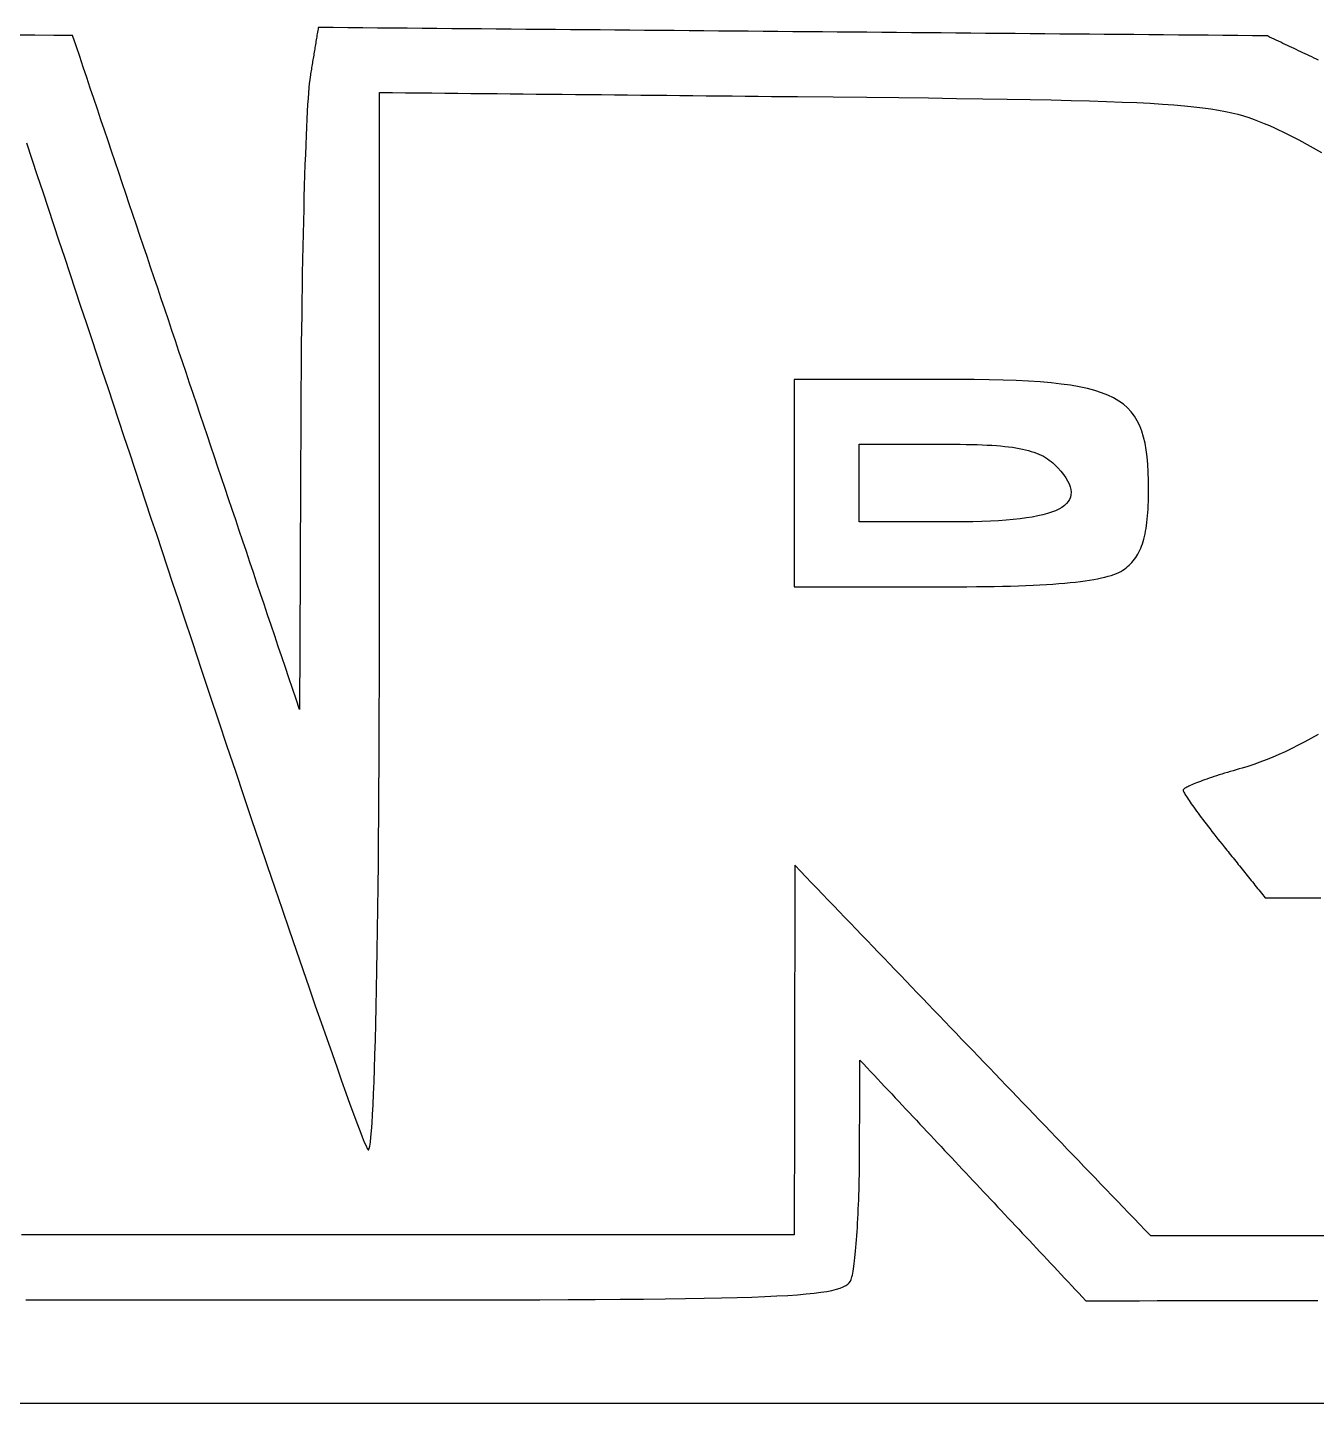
# Model space of a CAD drawing. Extents: x 0 to 124, y 0 to 63.
# Drawn here: x 61.48 to 89.55, y 0 to 29.96 of the extents above; entities that cross this region are included whole.
import ezdxf

# ---------------------------------------------------------------- set-up
doc = ezdxf.new("R2010")
doc.units = 0
doc.layers.get('0').update_dxf_attribs({"linetype": 'CONTINUOUS'})

msp = doc.modelspace()

# ---------------------------------------------------------------- linework, layer by layer
at = {"color": 7}
for points in [[(89.591231, 29.244795), (89.542725, 29.267627), (89.494217, 29.290487), (89.445711, 29.313319), (89.397203, 29.336151), (89.348697, 29.359011), (89.300189, 29.381842), (89.251683, 29.404674), (89.203175, 29.427506), (89.154669, 29.450338), (89.106161, 29.473198), (89.057656, 29.496029), (89.009147, 29.518861), (88.960642, 29.541721), (88.912133, 29.564553), (88.863628, 29.587385), (88.815119, 29.610217), (88.766614, 29.633048), (88.718106, 29.65588), (88.6696, 29.678712), (88.621092, 29.701544), (88.572586, 29.724404), (88.524078, 29.747235), (88.476667, 29.774444), (88.153785, 29.777267), (87.830906, 29.780089), (87.508024, 29.782911), (87.185144, 29.785733), (86.862262, 29.788556), (86.53938, 29.791378), (86.216501, 29.7942), (85.893619, 29.797022), (85.57074, 29.799844), (85.247858, 29.802667), (84.924976, 29.805489), (84.602097, 29.808311), (84.279215, 29.811133), (83.956336, 29.813956), (83.633454, 29.816778), (83.310572, 29.8196), (82.987693, 29.822422), (82.664811, 29.825244), (82.341932, 29.828067), (82.01905, 29.830889), (81.696171, 29.833711), (81.373289, 29.836533), (81.050407, 29.839356), (80.727527, 29.842178), (80.404645, 29.845), (80.081766, 29.847822), (79.758884, 29.850644), (79.436002, 29.853467), (79.113123, 29.856289), (78.790241, 29.859111), (78.467362, 29.861933), (78.14448, 29.864756), (77.821598, 29.867578), (77.498719, 29.8704), (77.175837, 29.873222), (76.852958, 29.876044), (76.530076, 29.878867), (76.207194, 29.881689), (75.884315, 29.884511), (75.561433, 29.887333), (75.238554, 29.890156), (74.915672, 29.892978), (74.59279, 29.8958), (74.26991, 29.898622), (73.947028, 29.901444), (73.624149, 29.904267), (73.301267, 29.907089), (72.978385, 29.909911), (72.655506, 29.912733), (72.332624, 29.915556), (72.009745, 29.918378), (71.686863, 29.9212), (71.363984, 29.924022), (71.041102, 29.926844), (70.71822, 29.929667), (70.395341, 29.932489), (70.072459, 29.935311), (69.74958, 29.938133), (69.426698, 29.940956), (69.103816, 29.943778), (68.780937, 29.9466), (68.458055, 29.949422), (68.135175, 29.952244), (67.812293, 29.955067), (67.806762, 29.921502), (67.801202, 29.887937), (67.795671, 29.854373), (67.790111, 29.820808), (67.784579, 29.787243), (67.779019, 29.753679), (67.773488, 29.720114), (67.767928, 29.686549), (67.762368, 29.652987), (67.756809, 29.619423), (67.751277, 29.585858), (67.745717, 29.552293), (67.740157, 29.518729), (67.734598, 29.485164), (67.729066, 29.451599), (67.723506, 29.418034), (67.717975, 29.38447), (67.712415, 29.350905), (67.706883, 29.31734), (67.701324, 29.283776), (67.695792, 29.250211), (67.690232, 29.216646), (67.684673, 29.183082), (67.679113, 29.149517), (67.673553, 29.115955), (67.668021, 29.08239), (67.662462, 29.048826), (67.65693, 29.015261), (67.65137, 28.981696), (67.645839, 28.948132), (67.640279, 28.914567), (67.634747, 28.881002), (67.625603, 28.817643), (67.616516, 28.738647), (67.607485, 28.644486), (67.598538, 28.535641), (67.589677, 28.412584), (67.580928, 28.275794), (67.572292, 28.125742), (67.563797, 27.962908), (67.555443, 27.787767), (67.54723, 27.600794), (67.539187, 27.402463), (67.531313, 27.193254), (67.523637, 26.97364), (67.516186, 26.744097), (67.508933, 26.505103), (67.501934, 26.257131), (67.49516, 26.000656), (67.488641, 25.736158), (67.482404, 25.46411), (67.476449, 25.184986), (67.470805, 24.899264), (67.465471, 24.607421), (67.460447, 24.309931), (67.455762, 24.007273), (67.451416, 23.699916), (67.447437, 23.388343), (67.443824, 23.073024), (67.440607, 22.754438), (67.437785, 22.43306), (67.435527, 22.109368), (67.433551, 21.783833), (67.43214, 21.456935), (67.431293, 21.258499), (67.430447, 21.06006), (67.4296, 20.861624), (67.428753, 20.663185), (67.427907, 20.464749), (67.42706, 20.26631), (67.426213, 20.067874), (67.425367, 19.869435), (67.42452, 19.670999), (67.423673, 19.47256), (67.422827, 19.274124), (67.42198, 19.075685), (67.421133, 18.877249), (67.420287, 18.67881), (67.41944, 18.480374), (67.418593, 18.281935), (67.417747, 18.083499), (67.4169, 17.88506), (67.416053, 17.686624), (67.415207, 17.488185), (67.41436, 17.289749), (67.413513, 17.09131), (67.412667, 16.892874), (67.41182, 16.694435), (67.410973, 16.495999), (67.410127, 16.29756), (67.40928, 16.099124), (67.408433, 15.900685), (67.407587, 15.702249), (67.40674, 15.50381), (67.405893, 15.305374), (67.405047, 15.106935), (67.327836, 15.336241), (67.250629, 15.565546), (67.173421, 15.794852), (67.096211, 16.024157), (67.019001, 16.253463), (66.941793, 16.482768), (66.864583, 16.712074), (66.787375, 16.941379), (66.710165, 17.170685), (66.632957, 17.399991), (66.555747, 17.629296), (66.478539, 17.858602), (66.401329, 18.087907), (66.324122, 18.317213), (66.246911, 18.546518), (66.169704, 18.775824), (66.092493, 19.005129), (66.015286, 19.234435), (65.938075, 19.463741), (65.860868, 19.693046), (65.783658, 19.922352), (65.70645, 20.151657), (65.62924, 20.380963), (65.552032, 20.610268), (65.474822, 20.839574), (65.397614, 21.068879), (65.320404, 21.298185), (65.243196, 21.527491), (65.165986, 21.756796), (65.088778, 21.986102), (65.011571, 22.215407), (64.934361, 22.444713), (64.85715, 22.674018), (64.779943, 22.903324), (64.702732, 23.132629), (64.625525, 23.361935), (64.548314, 23.591241), (64.471107, 23.820546), (64.393897, 24.049852), (64.316689, 24.279157), (64.239481, 24.508463), (64.162271, 24.737768), (64.085064, 24.967074), (64.007853, 25.196379), (63.930643, 25.425685), (63.853435, 25.654991), (63.776225, 25.884296), (63.699017, 26.113602), (63.621807, 26.342907), (63.5446, 26.572213), (63.467392, 26.801518), (63.390182, 27.030824), (63.312971, 27.260129), (63.235764, 27.489435), (63.158553, 27.718741), (63.081346, 27.948046), (63.004136, 28.177352), (62.926928, 28.406657), (62.84972, 28.635963), (62.77251, 28.865268), (62.6953, 29.094574), (62.618092, 29.323879), (62.540882, 29.553185), (62.463674, 29.782491), (62.053854, 29.784748), (61.644033, 29.787006), (61.234213, 29.789264)], [(61.460024, 27.441257), (61.577874, 27.086275), (61.695725, 26.731293), (61.813578, 26.376311), (61.931428, 26.021326), (62.049279, 25.666344), (62.167129, 25.311362), (62.284979, 24.956381), (62.40283, 24.601396), (62.52068, 24.246414), (62.63853, 23.891432), (62.756381, 23.53645), (62.874231, 23.181465), (62.992082, 22.826483), (63.109935, 22.471501), (63.227785, 22.116519), (63.345635, 21.761535), (63.463486, 21.406553), (63.581336, 21.051571), (63.699187, 20.696589), (63.817037, 20.341604), (63.934887, 19.986622), (64.052738, 19.63164), (64.170588, 19.276658), (64.288441, 18.921674), (64.406291, 18.566692), (64.524142, 18.21171), (64.641992, 17.856728), (64.759843, 17.501743), (64.877693, 17.146761), (65.071326, 16.564139), (65.263144, 15.988211), (65.45289, 15.419722), (65.640308, 14.859415), (65.825141, 14.30804), (66.007126, 13.76634), (66.186013, 13.235062), (66.361538, 12.714946), (66.533448, 12.20674), (66.701483, 11.711192), (66.865387, 11.229044), (67.024902, 10.761043), (67.179765, 10.307932), (67.329727, 9.870457), (67.474527, 9.449362), (67.613908, 9.045397), (67.747611, 8.6593), (67.875378, 8.291822), (67.996951, 7.943706), (68.112078, 7.615699), (68.220494, 7.308542), (68.321947, 7.022981), (68.416175, 6.759767), (68.502925, 6.519638), (68.581936, 6.303346), (68.652951, 6.111629), (68.715712, 5.945237), (68.769966, 5.80491), (68.815449, 5.691401), (68.851907, 5.60545), (68.879085, 5.547803), (68.896724, 5.519206), (68.909988, 5.519253), (68.923027, 5.547939), (68.935811, 5.604693), (68.948342, 5.688945), (68.96059, 5.800127), (68.972557, 5.937665), (68.984241, 6.10099), (68.995614, 6.289531), (69.006677, 6.502716), (69.017402, 6.73998), (69.027788, 7.000748), (69.037806, 7.284452), (69.047458, 7.590519), (69.056744, 7.918379), (69.065634, 8.267463), (69.0741, 8.637199), (69.082172, 9.027022), (69.089792, 9.436354), (69.096988, 9.864626), (69.103734, 10.311274), (69.109999, 10.775719), (69.115784, 11.257396), (69.12109, 11.755732), (69.125888, 12.270159), (69.130178, 12.800104), (69.133931, 13.344999), (69.137149, 13.904273), (69.139689, 14.477354), (69.141664, 15.063673), (69.143075, 15.662659), (69.143922, 16.27374), (69.144204, 16.896348), (69.144204, 17.260262), (69.144204, 17.624177), (69.144204, 17.988091), (69.144204, 18.352005), (69.144204, 18.715919), (69.144204, 19.079834), (69.144204, 19.443748), (69.144204, 19.807662), (69.144204, 20.171577), (69.144204, 20.535491), (69.144204, 20.899405), (69.144204, 21.263319), (69.144204, 21.627234), (69.144204, 21.991148), (69.144204, 22.355062), (69.144204, 22.718976), (69.144204, 23.082891), (69.144204, 23.446805), (69.144204, 23.810719), (69.144204, 24.174633), (69.144204, 24.538548), (69.144204, 24.902462), (69.144204, 25.266376), (69.144204, 25.630291), (69.144204, 25.994205), (69.144204, 26.358119), (69.144204, 26.722033), (69.144204, 27.085948), (69.144204, 27.449862), (69.144204, 27.813776), (69.144204, 28.17769), (69.144204, 28.541605), (69.428631, 28.538782), (69.713057, 28.53596), (69.997486, 28.533138), (70.281913, 28.530316), (70.566339, 28.527494), (70.850765, 28.524671), (71.135195, 28.521849), (71.419621, 28.519027), (71.704047, 28.516205), (71.988474, 28.513382), (72.272903, 28.51056), (72.557329, 28.507738), (72.841756, 28.504916), (73.126182, 28.502094), (73.410611, 28.499271), (73.695038, 28.496449), (73.979464, 28.493627), (74.26389, 28.490805), (74.54832, 28.487982), (74.832746, 28.48516), (75.117172, 28.482338), (75.401599, 28.479516), (75.686028, 28.476694), (75.970454, 28.473871), (76.254881, 28.471049), (76.539307, 28.468227), (76.823736, 28.465405), (77.108163, 28.462582), (77.392589, 28.45976), (77.677015, 28.456938), (77.961445, 28.454116), (78.245871, 28.451294), (79.025027, 28.443617), (79.759259, 28.436082), (80.450122, 28.428603), (81.09918, 28.421068), (81.70799, 28.413363), (82.278112, 28.405376), (82.811106, 28.397022), (83.308531, 28.388217), (83.771951, 28.378819), (84.202922, 28.368744), (84.603003, 28.357906), (84.973755, 28.346166), (85.31674, 28.333466), (85.633515, 28.319665), (85.92564, 28.304679), (86.194677, 28.288395), (86.442183, 28.270728), (86.669719, 28.251565), (86.878846, 28.230793), (87.071121, 28.208328), (87.248108, 28.184057), (87.411362, 28.157895), (87.562444, 28.129701), (87.702917, 28.099408), (87.83434, 28.066898), (87.958269, 28.032075), (88.076269, 27.99483), (88.189895, 27.955068), (88.300709, 27.912681), (88.410271, 27.867565), (88.52014, 27.819624), (88.631877, 27.76875), (88.899551, 27.640842), (89.159128, 27.508547), (89.410636, 27.371825), (89.654106, 27.23064)], [(89.585148, 14.561868), (89.439817, 14.481155), (89.294727, 14.403395), (89.150187, 14.328789), (89.006508, 14.257536), (88.864002, 14.18984), (88.722981, 14.1259), (88.583761, 14.065916), (88.446652, 14.01009), (88.311967, 13.958618), (88.180014, 13.911704), (88.051109, 13.869549), (87.925565, 13.832352), (87.859774, 13.813782), (87.794817, 13.795127), (87.730776, 13.776415), (87.667736, 13.757704), (87.605774, 13.738993), (87.544977, 13.720338), (87.485426, 13.701768), (87.427203, 13.683282), (87.370389, 13.664938), (87.315068, 13.646762), (87.261322, 13.628785), (87.209232, 13.611033), (87.158881, 13.593564), (87.110352, 13.576376), (87.063726, 13.559499), (87.019087, 13.542989), (86.976514, 13.526874), (86.936094, 13.511155), (86.897907, 13.495886), (86.862031, 13.481098), (86.828556, 13.466818), (86.79756, 13.453073), (86.769123, 13.439894), (86.743328, 13.427306), (86.72027, 13.415368), (86.700007, 13.40408), (86.68265, 13.393496), (86.668257, 13.383618), (86.656912, 13.374503), (86.648699, 13.366177), (86.643732, 13.35867), (86.642038, 13.35201), (86.643167, 13.344361), (86.646639, 13.333919), (86.65234, 13.320768), (86.660242, 13.304991), (86.670261, 13.286675), (86.682368, 13.265904), (86.696479, 13.242733), (86.712538, 13.217248), (86.730515, 13.189534), (86.750327, 13.159678), (86.771917, 13.127747), (86.795229, 13.093827), (86.820205, 13.05799), (86.846791, 13.020322), (86.874928, 12.980896), (86.904576, 12.939793), (86.935665, 12.897096), (86.968138, 12.852877), (87.001937, 12.807219), (87.037003, 12.760204), (87.07328, 12.711904), (87.110711, 12.662402), (87.14924, 12.61178), (87.188807, 12.560111), (87.229357, 12.507479), (87.270832, 12.453959), (87.313174, 12.399634), (87.356326, 12.344581), (87.400231, 12.288876), (87.444834, 12.232603), (87.490071, 12.17584), (87.535893, 12.118665), (87.563833, 12.083903), (87.591773, 12.049142), (87.619713, 12.014383), (87.647653, 11.979622), (87.675593, 11.944861), (87.703533, 11.910102), (87.731473, 11.875341), (87.759413, 11.84058), (87.787353, 11.805818), (87.815293, 11.77106), (87.843233, 11.736299), (87.871173, 11.701537), (87.899113, 11.666776), (87.927053, 11.632017), (87.954993, 11.597256), (87.982933, 11.562495), (88.010873, 11.527734), (88.038813, 11.492975), (88.066753, 11.458214), (88.094693, 11.423452), (88.122633, 11.388691), (88.150573, 11.353933), (88.178513, 11.319171), (88.206453, 11.28441), (88.234393, 11.249649), (88.262333, 11.21489), (88.290273, 11.180129), (88.318213, 11.145368), (88.346153, 11.110606), (88.374093, 11.075848), (88.402033, 11.041086), (88.429973, 11.006325), (88.602681, 11.006404), (88.775387, 11.006483), (88.948096, 11.006562), (89.120805, 11.006644), (89.293513, 11.006723), (89.466219, 11.006802), (89.638928, 11.006881)], [(89.768485, 3.651908), (89.420118, 3.651625), (89.071749, 3.651343), (88.723382, 3.651061), (88.375013, 3.650779), (88.026646, 3.650496), (87.678277, 3.650214), (87.32991, 3.649932), (86.981541, 3.64965), (86.633174, 3.649368), (86.284804, 3.649085), (85.936438, 3.648803), (85.815379, 3.774852), (85.694317, 3.900901), (85.573257, 4.026953), (85.452198, 4.153002), (85.331139, 4.279051), (85.210077, 4.405099), (85.089018, 4.531148), (84.967958, 4.6572), (84.846896, 4.783249), (84.725837, 4.909298), (84.604778, 5.035347), (84.483719, 5.161396), (84.362657, 5.287445), (84.241597, 5.413496), (84.120538, 5.539545), (83.999476, 5.665594), (83.878417, 5.791643), (83.757358, 5.917692), (83.636298, 6.043744), (83.515236, 6.169793), (83.394177, 6.295842), (83.273118, 6.42189), (83.152059, 6.547939), (83.030997, 6.673988), (82.909937, 6.80004), (82.788878, 6.926089), (82.667816, 7.052138), (82.546757, 7.178187), (82.425698, 7.304236), (82.304639, 7.430287), (82.183576, 7.556336), (82.062517, 7.682385), (81.941458, 7.808434), (81.820396, 7.934483), (81.699337, 8.060532), (81.578278, 8.186581), (81.457218, 8.31263), (81.336156, 8.438682), (81.215097, 8.56473), (81.094038, 8.690779), (80.972979, 8.816828), (80.851917, 8.942877), (80.730857, 9.068926), (80.609798, 9.194975), (80.488739, 9.321024), (80.367677, 9.447073), (80.246618, 9.573122), (80.125558, 9.699173), (80.004499, 9.825222), (79.883437, 9.951271), (79.762378, 10.07732), (79.641319, 10.203369), (79.520259, 10.329418), (79.399197, 10.455467), (79.278138, 10.581516), (79.157079, 10.707565), (79.03602, 10.833614), (78.914958, 10.959663), (78.793899, 11.085714), (78.672839, 11.211763), (78.55178, 11.337812), (78.430721, 11.463861), (78.309659, 11.58991), (78.1886, 11.715959), (78.188391, 11.590282), (78.188185, 11.464606), (78.187976, 11.338927), (78.18777, 11.213251), (78.187564, 11.087574), (78.187355, 10.961898), (78.187146, 10.836219), (78.18694, 10.710542), (78.186731, 10.584866), (78.186525, 10.459189), (78.186316, 10.33351), (78.18611, 10.207834), (78.185902, 10.082157), (78.185696, 9.956481), (78.185487, 9.830802), (78.185281, 9.705126), (78.185072, 9.579449), (78.184866, 9.453773), (78.184657, 9.328094), (78.184451, 9.202417), (78.184242, 9.076741), (78.184036, 8.951064), (78.183827, 8.825385), (78.183621, 8.699709), (78.183412, 8.574032), (78.183206, 8.448356), (78.182997, 8.322677), (78.182791, 8.197001), (78.182583, 8.071324), (78.182377, 7.945648), (78.182168, 7.819969), (78.181962, 7.694292), (78.181756, 7.568616), (78.181547, 7.442939), (78.181341, 7.31726), (78.181132, 7.191584), (78.180926, 7.065907), (78.180717, 6.940231), (78.180511, 6.814552), (78.180302, 6.688876), (78.180096, 6.563199), (78.179887, 6.437523), (78.179681, 6.311844), (78.179473, 6.186167), (78.179266, 6.060491), (78.179058, 5.934814), (78.178852, 5.809135), (78.178643, 5.683459), (78.178437, 5.557782), (78.178231, 5.432106), (78.178022, 5.306427), (78.177816, 5.180751), (78.177607, 5.055074), (78.177401, 4.929398), (78.177192, 4.803719), (78.176986, 4.678042), (78.176777, 4.552366), (78.176571, 4.426689), (78.176362, 4.30101), (78.176156, 4.175334), (78.175948, 4.049657), (78.175742, 3.923981), (78.175533, 3.798302), (78.175556, 3.668889), (77.890449, 3.668889), (77.605345, 3.668889), (77.320239, 3.668889), (77.035132, 3.668889), (76.750029, 3.668889), (76.464922, 3.668889), (76.179818, 3.668889), (75.894712, 3.668889), (75.609605, 3.668889), (75.324502, 3.668889), (75.039395, 3.668889), (74.754288, 3.668889), (74.469185, 3.668889), (74.184078, 3.668889), (73.898974, 3.668889), (73.613868, 3.668889), (73.328761, 3.668889), (73.043658, 3.668889), (72.758551, 3.668889), (72.473447, 3.668889), (72.188341, 3.668889), (71.903234, 3.668889), (71.618131, 3.668889), (71.333024, 3.668889), (71.047918, 3.668889), (70.762814, 3.668889), (70.477707, 3.668889), (70.192604, 3.668889), (69.907497, 3.668889), (69.622391, 3.668889), (69.337287, 3.668889), (69.05218, 3.668889), (68.767074, 3.668889), (68.48197, 3.668889), (68.196864, 3.668889), (67.911757, 3.668889), (67.626653, 3.668889), (67.341547, 3.668889), (67.056443, 3.668889), (66.771337, 3.668889), (66.48623, 3.668889), (66.201126, 3.668889), (65.91602, 3.668889), (65.630913, 3.668889), (65.34581, 3.668889), (65.060703, 3.668889), (64.775599, 3.668889), (64.490493, 3.668889), (64.205386, 3.668889), (63.920283, 3.668889), (63.635176, 3.668889), (63.350069, 3.668889), (63.064966, 3.668889), (62.779859, 3.668889), (62.494755, 3.668889), (62.209649, 3.668889), (61.924542, 3.668889), (61.639439, 3.668889), (61.354332, 3.668889)], [(61.446459, 2.253271), (61.77004, 2.253271), (62.093625, 2.253271), (62.417207, 2.253271), (62.740792, 2.253271), (63.064374, 2.253271), (63.387958, 2.253271), (63.71154, 2.253271), (64.035125, 2.253271), (64.35871, 2.253271), (64.682292, 2.253271), (65.005876, 2.253271), (65.329458, 2.253271), (65.653043, 2.253271), (65.976625, 2.253271), (66.300209, 2.253271), (66.623791, 2.253271), (66.947376, 2.253271), (67.270958, 2.253271), (67.594543, 2.253271), (67.918125, 2.253271), (68.241709, 2.253271), (68.565291, 2.253271), (68.888876, 2.253271), (69.726472, 2.253429), (70.518526, 2.253993), (71.26631, 2.25484), (71.971101, 2.256251), (72.634168, 2.258227), (73.256784, 2.260767), (73.840222, 2.263843), (74.385752, 2.267596), (74.894649, 2.272055), (75.368184, 2.277305), (75.80763, 2.283401), (76.214258, 2.290372), (76.589346, 2.298302), (76.934159, 2.30722), (77.249972, 2.317183), (77.538058, 2.328246), (77.79969, 2.340494), (78.036141, 2.353956), (78.24868, 2.36866), (78.438584, 2.38469), (78.607122, 2.402103), (78.755565, 2.420956), (78.885193, 2.441276), (78.997269, 2.463148), (79.093069, 2.486601), (79.173869, 2.51169), (79.240937, 2.538501), (79.295547, 2.567057), (79.338969, 2.597418), (79.37248, 2.629642), (79.397344, 2.663783), (79.414842, 2.69989), (79.423647, 2.725601), (79.432368, 2.756591), (79.440976, 2.79269), (79.449471, 2.833734), (79.457853, 2.879553), (79.466093, 2.929977), (79.474193, 2.984844), (79.482152, 3.043987), (79.489941, 3.107233), (79.497561, 3.174419), (79.504984, 3.245378), (79.512209, 3.319938), (79.519208, 3.397939), (79.525981, 3.479207), (79.532529, 3.563578), (79.538822, 3.650883), (79.544862, 3.740957), (79.550619, 3.833633), (79.556094, 3.928739), (79.561287, 4.026114), (79.566169, 4.125587), (79.570741, 4.226992), (79.574975, 4.330158), (79.578869, 4.434922), (79.582397, 4.541116), (79.585558, 4.648573), (79.58838, 4.757124), (79.59092, 4.8666), (79.592896, 4.976839), (79.594589, 5.087671), (79.595718, 5.198928), (79.596565, 5.310443), (79.596847, 5.378072), (79.597129, 5.445701), (79.597411, 5.51333), (79.597694, 5.580961), (79.597976, 5.64859), (79.598258, 5.716219), (79.59854, 5.783848), (79.598823, 5.851477), (79.599105, 5.919106), (79.599387, 5.986738), (79.599669, 6.054367), (79.599951, 6.121995), (79.600234, 6.189624), (79.600516, 6.257253), (79.600798, 6.324882), (79.60108, 6.392514), (79.601363, 6.460143), (79.601645, 6.527772), (79.601927, 6.595401), (79.602209, 6.66303), (79.602491, 6.730659), (79.602774, 6.798287), (79.603056, 6.865919), (79.603338, 6.933548), (79.60362, 7.001177), (79.603903, 7.068806), (79.604185, 7.136435), (79.604467, 7.204064), (79.604749, 7.271695), (79.605031, 7.339324), (79.605314, 7.406953), (79.605596, 7.474582), (79.682451, 7.392749), (79.759305, 7.310919), (79.83616, 7.229086), (79.913012, 7.147255), (79.989867, 7.065422), (80.066722, 6.983592), (80.143576, 6.901759), (80.220431, 6.819928), (80.297286, 6.738095), (80.374138, 6.656265), (80.450993, 6.574432), (80.527847, 6.492601), (80.604702, 6.410768), (80.681557, 6.328938), (80.758412, 6.247105), (80.835263, 6.165274), (80.912118, 6.083441), (80.988973, 6.001608), (81.065828, 5.919778), (81.142683, 5.837944), (81.219537, 5.756114), (81.296392, 5.674281), (81.373244, 5.592451), (81.450099, 5.510617), (81.526953, 5.428787), (81.603808, 5.346954), (81.680663, 5.265124), (81.757518, 5.183291), (81.83437, 5.10146), (81.911224, 5.019627), (81.988079, 4.937797), (82.064934, 4.855964), (82.141789, 4.77413), (82.218643, 4.6923), (82.295498, 4.610467), (82.37235, 4.528637), (82.449205, 4.446803), (82.52606, 4.364973), (82.602914, 4.28314), (82.679769, 4.20131), (82.756624, 4.119476), (82.833476, 4.037643), (82.910331, 3.955813), (82.987185, 3.87398), (83.06404, 3.792149), (83.140895, 3.710316), (83.21775, 3.628486), (83.294602, 3.546653), (83.371456, 3.46482), (83.448311, 3.382989), (83.525166, 3.301156), (83.602021, 3.219326), (83.678875, 3.137493), (83.75573, 3.055662), (83.832582, 2.973829), (83.909437, 2.891999), (83.986292, 2.810166), (84.063146, 2.728333), (84.140001, 2.646502), (84.216856, 2.564669), (84.293708, 2.482839), (84.370562, 2.401006), (84.447417, 2.319175), (84.524272, 2.237342), (84.912932, 2.237593), (85.301591, 2.237847), (85.690251, 2.238098), (86.07891, 2.238352), (86.46757, 2.238604), (86.856229, 2.238855), (87.244889, 2.239109), (87.633548, 2.23936), (88.02221, 2.239611), (88.41087, 2.239865), (88.799529, 2.240116), (89.188189, 2.24037), (89.576848, 2.240621)], [(90.985797, 0), (89.049931, 0), (87.114061, 0), (85.178194, 0), (83.242325, 0), (81.306458, 0), (79.370589, 0), (77.434722, 0), (75.498853, 0), (73.562986, 0), (71.627117, 0), (69.69125, 0), (67.755381, 0), (65.819514, 0), (63.883644, 0), (61.947778, 0), (60.011908, 0)]]:
    msp.add_lwpolyline(points, dxfattribs=at)
for points in [[(85.365319, 18.163385), (85.400679, 18.190309), (85.434619, 18.218362), (85.467162, 18.247594), (85.498328, 18.278077), (85.52813, 18.309878), (85.556595, 18.343062), (85.583745, 18.377687), (85.609597, 18.413823), (85.63415, 18.451534), (85.657433, 18.490881), (85.679475, 18.53193), (85.700303, 18.574746), (85.719917, 18.619391), (85.738346, 18.665929), (85.755618, 18.714429), (85.771733, 18.76495), (85.786719, 18.817556), (85.800605, 18.872316), (85.813417, 18.929288), (85.825158, 18.98854), (85.835826, 19.050135), (85.845478, 19.114141), (85.854114, 19.180615), (85.861762, 19.249627), (85.868451, 19.321238), (85.87418, 19.395513), (85.878978, 19.472518), (85.882844, 19.552316), (85.885836, 19.63497), (85.887811, 19.720546), (85.88894, 19.809104), (85.889222, 19.900714), (85.887529, 20.093401), (85.882223, 20.275654), (85.872741, 20.447756), (85.858573, 20.609992), (85.839156, 20.76264), (85.813954, 20.905986), (85.782452, 21.040316), (85.744112, 21.165907), (85.698403, 21.283049), (85.64479, 21.392018), (85.582743, 21.493102), (85.511733, 21.586585), (85.431221, 21.672745), (85.340681, 21.751869), (85.239581, 21.824242), (85.127383, 21.890141), (85.003564, 21.949853), (84.867583, 22.003662), (84.718914, 22.051848), (84.557023, 22.094695), (84.381377, 22.13249), (84.191447, 22.165513), (83.986697, 22.194046), (83.766598, 22.218373), (83.530618, 22.238778), (83.278224, 22.255542), (83.008885, 22.268948), (82.722065, 22.279277), (82.41724, 22.286812), (82.09387, 22.291864), (81.751427, 22.294686), (81.389378, 22.295533), (81.288932, 22.295533), (81.188484, 22.295533), (81.088038, 22.295533), (80.987592, 22.295533), (80.887144, 22.295533), (80.786698, 22.295533), (80.686252, 22.295533), (80.585807, 22.295533), (80.485358, 22.295533), (80.384912, 22.295533), (80.284467, 22.295533), (80.184018, 22.295533), (80.083573, 22.295533), (79.983127, 22.295533), (79.882678, 22.295533), (79.782233, 22.295533), (79.681787, 22.295533), (79.581338, 22.295533), (79.480893, 22.295533), (79.380447, 22.295533), (79.279998, 22.295533), (79.179553, 22.295533), (79.079107, 22.295533), (78.978658, 22.295533), (78.878213, 22.295533), (78.777767, 22.295533), (78.677321, 22.295533), (78.576873, 22.295533), (78.476427, 22.295533), (78.375981, 22.295533), (78.275533, 22.295533), (78.175087, 22.295533), (78.175087, 22.224977), (78.175087, 22.154422), (78.175087, 22.083866), (78.175087, 22.013311), (78.175087, 21.942755), (78.175087, 21.8722), (78.175087, 21.801644), (78.175087, 21.731089), (78.175087, 21.660533), (78.175087, 21.589977), (78.175087, 21.519422), (78.175087, 21.448866), (78.175087, 21.378311), (78.175087, 21.307755), (78.175087, 21.2372), (78.175087, 21.166644), (78.175087, 21.096089), (78.175087, 21.025533), (78.175087, 20.954977), (78.175087, 20.884422), (78.175087, 20.813866), (78.175087, 20.743311), (78.175087, 20.672755), (78.175087, 20.6022), (78.175087, 20.531644), (78.175087, 20.461089), (78.175087, 20.390533), (78.175087, 20.319977), (78.175087, 20.249422), (78.175087, 20.178866), (78.175087, 20.108311), (78.175087, 20.037755), (78.175087, 19.9672), (78.175087, 19.896644), (78.175087, 19.826089), (78.175087, 19.755533), (78.175087, 19.684977), (78.175087, 19.614422), (78.175087, 19.543866), (78.175087, 19.473311), (78.175087, 19.402755), (78.175087, 19.3322), (78.175087, 19.261644), (78.175087, 19.191089), (78.175087, 19.120533), (78.175087, 19.049977), (78.175087, 18.979422), (78.175087, 18.908866), (78.175087, 18.838311), (78.175087, 18.767755), (78.175087, 18.6972), (78.175087, 18.626644), (78.175087, 18.556089), (78.175087, 18.485533), (78.175087, 18.414977), (78.175087, 18.344422), (78.175087, 18.273866), (78.175087, 18.203311), (78.175087, 18.132755), (78.175087, 18.0622), (78.175087, 17.991644), (78.175087, 17.921089), (78.175087, 17.850533), (78.175087, 17.779977), (78.279236, 17.779977), (78.383381, 17.779977), (78.48753, 17.779977), (78.591678, 17.779977), (78.695827, 17.779977), (78.799972, 17.779977), (78.904121, 17.779977), (79.008269, 17.779977), (79.112415, 17.779977), (79.216563, 17.779977), (79.320712, 17.779977), (79.42486, 17.779977), (79.529006, 17.779977), (79.633154, 17.779977), (79.737303, 17.779977), (79.841451, 17.779977), (79.945597, 17.779977), (80.049745, 17.779977), (80.153894, 17.779977), (80.258039, 17.779977), (80.362188, 17.779977), (80.466336, 17.779977), (80.570485, 17.779977), (80.674631, 17.779977), (80.778779, 17.779977), (80.882927, 17.779977), (80.987073, 17.779977), (81.091222, 17.779977), (81.19537, 17.779977), (81.299518, 17.779977), (81.403664, 17.779977), (81.507813, 17.779977), (81.725691, 17.78026), (81.936395, 17.781389), (82.140013, 17.783082), (82.336632, 17.78534), (82.526347, 17.788388), (82.709241, 17.792113), (82.88541, 17.796544), (83.054941, 17.801709), (83.217921, 17.807579), (83.374442, 17.814183), (83.524592, 17.821549), (83.668464, 17.829649), (83.806143, 17.83851), (83.937721, 17.848162), (84.063287, 17.858576), (84.182932, 17.869781), (84.296744, 17.881775), (84.404812, 17.894588), (84.507225, 17.908219), (84.604075, 17.922669), (84.695451, 17.937937), (84.781441, 17.954052), (84.862137, 17.971014), (84.937625, 17.98885), (85.007998, 18.007533), (85.07334, 18.027091), (85.133747, 18.047552), (85.189306, 18.068888), (85.240106, 18.091127), (85.286238, 18.114298), (85.327789, 18.138371), (85.365319, 18.163385)], [(79.586667, 20.037778), (79.586667, 20.064222), (79.586667, 20.090666), (79.586667, 20.11711), (79.586667, 20.143555), (79.586667, 20.169999), (79.586667, 20.196443), (79.586667, 20.222887), (79.586667, 20.249332), (79.586667, 20.275776), (79.586667, 20.30222), (79.586667, 20.328664), (79.586667, 20.355108), (79.586667, 20.381553), (79.586667, 20.407997), (79.586667, 20.434441), (79.586667, 20.460885), (79.586667, 20.48733), (79.586667, 20.513774), (79.586667, 20.540218), (79.586667, 20.566662), (79.586667, 20.593106), (79.586667, 20.619551), (79.586667, 20.645995), (79.586667, 20.672439), (79.586667, 20.698883), (79.586667, 20.725328), (79.586667, 20.751772), (79.586667, 20.778216), (79.586667, 20.80466), (79.586667, 20.831104), (79.586667, 20.857549), (79.586667, 20.883993), (79.647037, 20.883993), (79.707404, 20.883993), (79.767774, 20.883993), (79.828144, 20.883993), (79.888512, 20.883993), (79.948882, 20.883993), (80.009252, 20.883993), (80.069619, 20.883993), (80.12999, 20.883993), (80.19036, 20.883993), (80.250727, 20.883993), (80.311097, 20.883993), (80.371467, 20.883993), (80.431835, 20.883993), (80.492205, 20.883993), (80.552572, 20.883993), (80.612942, 20.883993), (80.673313, 20.883993), (80.73368, 20.883993), (80.79405, 20.883993), (80.85442, 20.883993), (80.914788, 20.883993), (80.975158, 20.883993), (81.035528, 20.883993), (81.095895, 20.883993), (81.156265, 20.883993), (81.216635, 20.883993), (81.277003, 20.883993), (81.337373, 20.883993), (81.397743, 20.883993), (81.45811, 20.883993), (81.518481, 20.883993), (81.656936, 20.883711), (81.789792, 20.882582), (81.917201, 20.880888), (82.03931, 20.878348), (82.156269, 20.875046), (82.268229, 20.870926), (82.375338, 20.865959), (82.477745, 20.860117), (82.5756, 20.853372), (82.669053, 20.845667), (82.758252, 20.836975), (82.843347, 20.827294), (82.924489, 20.81657), (83.001826, 20.804745), (83.075506, 20.791819), (83.145681, 20.777764), (83.2125, 20.762553), (83.27611, 20.746127), (83.336661, 20.72846), (83.394304, 20.709523), (83.449188, 20.689316), (83.501461, 20.667754), (83.551274, 20.644838), (83.598777, 20.620538), (83.644116, 20.5948), (83.687443, 20.567622), (83.72891, 20.538942), (83.768661, 20.508742), (83.806848, 20.476989), (83.843619, 20.44365), (83.879126, 20.408694), (83.913517, 20.37209), (83.979461, 20.295969), (84.036992, 20.222591), (84.086068, 20.151937), (84.126649, 20.08398), (84.158692, 20.018705), (84.182145, 19.956086), (84.19699, 19.896105), (84.20317, 19.838735), (84.20063, 19.783961), (84.18937, 19.731759), (84.169332, 19.682107), (84.140469, 19.634985), (84.102742, 19.590368), (84.056107, 19.548238), (84.000526, 19.508574), (83.935957, 19.471352), (83.862356, 19.436551), (83.779687, 19.404152), (83.687903, 19.374132), (83.586966, 19.346474), (83.476838, 19.321159), (83.357472, 19.298158), (83.228829, 19.277443), (83.09087, 19.258986), (82.943553, 19.242786), (82.786835, 19.228816), (82.620677, 19.217047), (82.445036, 19.20748), (82.259873, 19.200058), (82.065145, 19.19478), (81.860811, 19.191647), (81.646889, 19.191111), (81.582506, 19.191111), (81.518125, 19.191111), (81.453744, 19.191111), (81.389361, 19.191111), (81.324981, 19.191111), (81.260597, 19.191111), (81.196214, 19.191111), (81.131833, 19.191111), (81.067453, 19.191111), (81.003069, 19.191111), (80.938686, 19.191111), (80.874306, 19.191111), (80.809925, 19.191111), (80.745542, 19.191111), (80.681158, 19.191111), (80.616778, 19.191111), (80.552394, 19.191111), (80.488014, 19.191111), (80.423631, 19.191111), (80.35925, 19.191111), (80.294867, 19.191111), (80.230486, 19.191111), (80.166106, 19.191111), (80.101722, 19.191111), (80.037339, 19.191111), (79.972958, 19.191111), (79.908575, 19.191111), (79.844194, 19.191111), (79.779814, 19.191111), (79.715431, 19.191111), (79.651047, 19.191111), (79.586667, 19.191111), (79.586667, 19.217555), (79.586667, 19.244), (79.586667, 19.270444), (79.586667, 19.296888), (79.586667, 19.323332), (79.586667, 19.349776), (79.586667, 19.376221), (79.586667, 19.402665), (79.586667, 19.429109), (79.586667, 19.455553), (79.586667, 19.481998), (79.586667, 19.508442), (79.586667, 19.534886), (79.586667, 19.56133), (79.586667, 19.587774), (79.586667, 19.614219), (79.586667, 19.640663), (79.586667, 19.667107), (79.586667, 19.693551), (79.586667, 19.719996), (79.586667, 19.74644), (79.586667, 19.772884), (79.586667, 19.799328), (79.586667, 19.825772), (79.586667, 19.852217), (79.586667, 19.878661), (79.586667, 19.905105), (79.586667, 19.931549), (79.586667, 19.957994), (79.586667, 19.984438), (79.586667, 20.010882), (79.586667, 20.037778)]]:
    msp.add_lwpolyline(points, close=True, dxfattribs=at)

doc.saveas('drawing.dxf')
